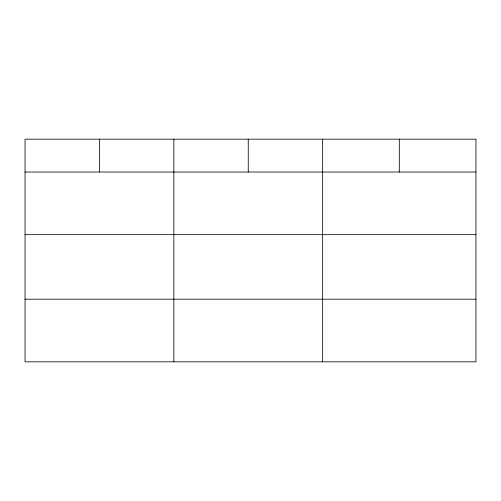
<?xml version="1.0" encoding="UTF-8"?>
<svg xmlns="http://www.w3.org/2000/svg" width="501" height="501" viewBox="0 0 501 501"><rect width="100%" height="100%" fill="white"/><g stroke="black" fill="none" stroke-linecap="round" stroke-linejoin="round"><path stroke-width="0.75" d="M475.95 234.662L475.95 139.172L25.05 139.172L25.05 361.828L475.95 361.828L475.95 234.662L25.05 234.662M25.05 172.031L475.95 172.031M25.05 299.197L475.95 299.197M399.297 139.172L399.297 172.031M322.644 139.172L322.644 361.828M248.245 139.172L248.245 172.031M173.847 139.172L173.847 361.828M99.449 139.172L99.449 172.031"/></g></svg>
